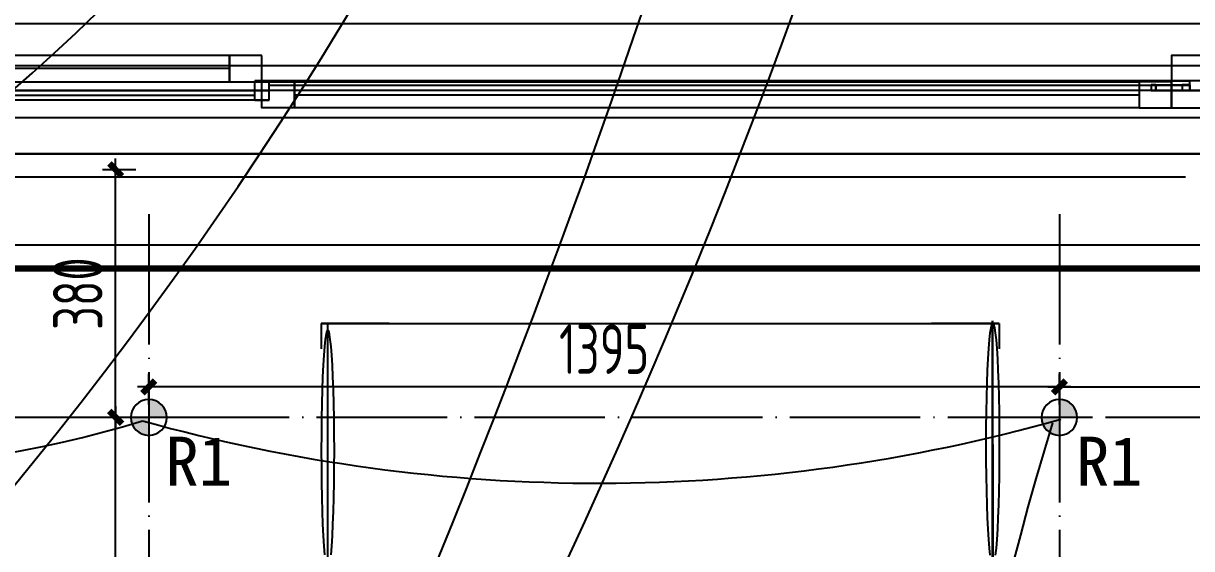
# Model space of a CAD drawing. Extents: x 11992 to 29481, y -6727 to 6811.
# Drawn here: x 20409 to 22201, y 3025 to 3831 of the extents above; entities that cross this region are included whole.
import ezdxf

# ---------------------------------------------------------------- set-up
doc = ezdxf.new("R2010")
doc.units = 0
doc.header["$MEASUREMENT"] = 0
doc.linetypes.add('DASHED', pattern=[19.05, 12.7, -6.35])
doc.linetypes.add('DOTE', pattern=[2.42, 2, -0.2, 0.02, -0.2])
doc.layers.get('0').update_dxf_attribs({"color": 8, "linetype": 'CONTINUOUS'})
doc.layers.get('Defpoints').update_dxf_attribs({"color": 8, "linetype": 'CONTINUOUS'})
for name, color, linetype in [('DOOR', 8, 'CONTINUOUS'), ('DQ-BEAM-DASH', 8, 'DASHED'), ('RC-FIN', 8, 'CONTINUOUS'), ('zoylight 2射灯', 1, 'CONTINUOUS'), ('zoylight 3编号', 7, 'CONTINUOUS'), ('zoylight 4标注', 9, 'CONTINUOUS'), ('zoylight 5回路', 4, 'CONTINUOUS')]:
    doc.layers.add(name, color=color, linetype=linetype)
doc.layers.add('zoylight 1灯带', color=1, linetype='CONTINUOUS', lineweight=30)
doc.styles.add('CCD-DIM', font='archs.shx', dxfattribs={"width": 0.8})
doc.styles.add('TFB MS 3mm at 1 to 25', font='arial.ttf', dxfattribs={"height": 75})
doc.styles.add('XZC', font='SIMPLEX.SHX', dxfattribs={"width": 0.7, "bigfont": 'hztxt.shx'})
doc.linetypes.add('LED_LINE', pattern='A,12.7,-5.08,["LED",XZC,S=2.54,R=0,X=-2.54,Y=-1.27],-6.35', length=24.13)
doc.dimstyles.new('zoylight_DIM_40', dxfattribs={"dimscale": 40, "dimtxt": 1.9, "dimasz": 0.4, "dimexe": 0.5, "dimexo": 0.5, "dimgap": 0.5, "dimtad": 1, "dimdec": 0, "dimrnd": 5, "dimzin": 12, "dimdsep": 46, "dimtxsty": 'CCD-DIM', "dimblk": 'CCD_Dimension_Tick', "dimcen": 0.125, "dimclrd": 44, "dimclre": 44, "dimclrt": 50, "dimadec": 0, "dimazin": 0, "dimtfac": 1, "dimtdec": 0, "dimtmove": 2, "dimatfit": 3, "dimldrblk": 'CCD_Leader_Dot', "dimfxl": 0, "dimtvp": 1, "dimtolj": 1, "dimtzin": 0, "dimarcsym": 0})

# ---------------------------------------------------------------- blocks, each defined once
blk = doc.blocks.new('MB-B')
at = {"layer": 'DQ-BEAM-DASH', "ltscale": 0.01}
for p, q in [((-11000, 8200), (-7000, 8200)), ((-11000, 8000), (-7000, 8000))]:
    blk.add_line(p, q, dxfattribs=at)
blk = doc.blocks.new('嵌入式射灯55')
at = {"layer": 'zoylight 2射灯'}
h = blk.add_hatch(color=256, dxfattribs=at)
h.dxf.hatch_style = 1
h.paths.add_polyline_path([(0, 0), (0, 27.5, 0.41421356), (-27.5, 0)])
h.paths.add_polyline_path([(0, -27.5, 0.41421356), (27.5, 0), (0, 0)])
for p, q in [((0, -48.125), (0, 48.125)), ((48.125, 0), (-48.125, 0))]:
    blk.add_line(p, q, dxfattribs=at)
blk.add_circle((0, 0), 27.5, dxfattribs=at)
blk = doc.blocks.new('CCD_Dimension_Tick')
at = {"color": 0, "linetype": 'ByBlock'}
for p, q in [((-1.09, 0), (0, 0)), ((0, 0), (1.09, 0))]:
    blk.add_line(p, q, dxfattribs=at)
at = {"color": 0, "linetype": 'Continuous', "const_width": 0.608}
blk.add_lwpolyline([(-0.61, -0.61), (0.61, 0.61)], dxfattribs=at)
blk = doc.blocks.new('*D25')
at = {"layer": 'Defpoints', "color": 0, "linetype": 'Continuous'}
for p in [(20550.1, 3226.4), (20601, 3226.4), (20601, 2026.4)]:
    blk.add_point(p, dxfattribs=at)
at = {"layer": 'zoylight 4标注', "color": 44, "linetype": 'Continuous', "lineweight": -2}
blk.add_line((20581, 3226.4), (20530.1, 3226.4), dxfattribs=at)
at = {"layer": 'zoylight 4标注', "color": 44, "lineweight": -2}
for p, q in [((20550.1, 2042.4), (20550.1, 3210.4)), ((20581, 2026.4), (20530.1, 2026.4))]:
    blk.add_line(p, q, dxfattribs=at)
at = {"layer": 'zoylight 4标注', "color": 44, "linetype": 'Continuous', "lineweight": -2, "xscale": 16, "yscale": 16, "zscale": 16}
for p, rotation in [((20550.1, 3226.4), 90), ((20550.1, 2026.4), 270)]:
    blk.add_blockref('CCD_Dimension_Tick', p, dxfattribs=dict(at, rotation=rotation))
at = {"layer": 'zoylight 4标注', "color": 50, "linetype": 'Continuous', "insert": (20492.1, 2626.4), "char_height": 76, "attachment_point": 5, "rotation": 90, "style": 'CCD-DIM'}
blk.add_mtext('\\A1;1200', dxfattribs=at)
blk = doc.blocks.new('CCD_Leader_Dot')
at = {"color": 0, "linetype": 'ByBlock'}
blk.add_line((-5, 0), (-10, 0), dxfattribs=at)
at = {"color": 0, "linetype": 'ByBlock', "const_width": 5}
blk.add_lwpolyline([(-2.5, 0, 1), (2.5, 0, 1)], format="xyb", close=True, dxfattribs=at)
blk = doc.blocks.new('*D26')
at = {"layer": 'Defpoints', "color": 0, "linetype": 'Continuous'}
for p in [(20550.1, 3606.1), (20601, 3606.1, -40.4), (20601, 3226.4, -40.4)]:
    blk.add_point(p, dxfattribs=at)
at = {"layer": 'zoylight 4标注', "color": 44, "linetype": 'Continuous', "lineweight": -2}
blk.add_line((20581, 3606.1), (20530.1, 3606.1), dxfattribs=at)
at = {"layer": 'zoylight 4标注', "color": 44, "lineweight": -2}
for p, q in [((20550.1, 3242.4), (20550.1, 3590.1)), ((20581, 3226.4), (20530.1, 3226.4))]:
    blk.add_line(p, q, dxfattribs=at)
at = {"layer": 'zoylight 4标注', "color": 44, "linetype": 'Continuous', "lineweight": -2, "xscale": 16, "yscale": 16, "zscale": 16}
for p, rotation in [((20550.1, 3606.1), 90), ((20550.1, 3226.4), 270)]:
    blk.add_blockref('CCD_Dimension_Tick', p, dxfattribs=dict(at, rotation=rotation))
at = {"layer": 'zoylight 4标注', "color": 50, "linetype": 'Continuous', "insert": (20492.1, 3416.2), "char_height": 76, "attachment_point": 5, "rotation": 90, "style": 'CCD-DIM'}
blk.add_mtext('\\A1;380', dxfattribs=at)
blk = doc.blocks.new('*D35')
at = {"layer": 'Defpoints', "color": 0, "linetype": 'Continuous'}
for p in [(20601, 3273.1), (20601, 3226.4, 2437.4), (21997.7, 3226.4, 2437.4)]:
    blk.add_point(p, dxfattribs=at)
at = {"layer": 'zoylight 4标注', "color": 44, "linetype": 'Continuous', "lineweight": -2}
blk.add_line((20601, 3246.4), (20601, 3293.1), dxfattribs=at)
at = {"layer": 'zoylight 4标注', "color": 44, "lineweight": -2}
for p, q in [((21997.7, 3246.4), (21997.7, 3293.1)), ((21981.7, 3273.1), (20617, 3273.1))]:
    blk.add_line(p, q, dxfattribs=at)
at = {"layer": 'zoylight 4标注', "color": 44, "linetype": 'Continuous', "lineweight": -2, "xscale": 16, "yscale": 16, "zscale": 16, "rotation": 180}
blk.add_blockref('CCD_Dimension_Tick', (20601, 3273.1), dxfattribs=at)
at = {"layer": 'zoylight 4标注', "color": 44, "linetype": 'Continuous', "lineweight": -2, "xscale": 16, "yscale": 16, "zscale": 16}
blk.add_blockref('CCD_Dimension_Tick', (21997.7, 3273.1), dxfattribs=at)
at = {"layer": 'zoylight 4标注', "color": 50, "linetype": 'Continuous', "insert": (21299.4, 3331.1), "char_height": 76, "attachment_point": 5, "style": 'CCD-DIM'}
blk.add_mtext('\\A1;1395', dxfattribs=at)
blk = doc.blocks.new('*D36')
at = {"layer": 'Defpoints', "color": 0, "linetype": 'Continuous'}
for p in [(23598.2, 3273.1), (21997.7, 3226.4, 2437.4), (23598.2, 3226.4, 2437.4)]:
    blk.add_point(p, dxfattribs=at)
at = {"layer": 'zoylight 4标注', "color": 44, "lineweight": -2}
for p, q in [((21997.7, 3246.4), (21997.7, 3293.1)), ((22013.7, 3273.1), (23582.2, 3273.1))]:
    blk.add_line(p, q, dxfattribs=at)
at = {"layer": 'zoylight 4标注', "color": 44, "linetype": 'Continuous', "lineweight": -2}
blk.add_line((23598.2, 3246.4), (23598.2, 3293.1), dxfattribs=at)
at = {"layer": 'zoylight 4标注', "color": 44, "linetype": 'Continuous', "lineweight": -2, "xscale": 16, "yscale": 16, "zscale": 16, "rotation": 180}
blk.add_blockref('CCD_Dimension_Tick', (21997.7, 3273.1), dxfattribs=at)
at = {"layer": 'zoylight 4标注', "color": 44, "linetype": 'Continuous', "lineweight": -2, "xscale": 16, "yscale": 16, "zscale": 16}
blk.add_blockref('CCD_Dimension_Tick', (23598.2, 3273.1), dxfattribs=at)
at = {"layer": 'zoylight 4标注', "color": 50, "linetype": 'Continuous', "insert": (22798, 3331.1), "char_height": 76, "attachment_point": 5, "style": 'CCD-DIM'}
blk.add_mtext('\\A1;1600', dxfattribs=at)

msp = doc.modelspace()

# ---------------------------------------------------------------- linework, layer by layer
for p, q in [((19099.6, 3830.6, 559.6), (22899.6, 3830.6, 559.6)), ((19099.6, 3830.6, 379.6), (22899.6, 3830.6, 379.6)), ((19099.6, 3830.6, 559.6), (22899.6, 3830.6, 559.6)), ((19099.6, 3830.6, -2440.4), (22899.6, 3830.6, -2440.4)), ((19099.6, 3830.6, -2440.4), (22250, 3830.6, -2440.4)), ((19099.6, 3830.6, -2440.4), (22899.6, 3830.6, -2440.4)), ((19099.6, 3830.6, -2640.4), (22899.6, 3830.6, -2640.4)), ((19299.3, 3830.6, -2440.4), (22250, 3830.6, -2440.4)), ((19299.3, 3830.6, -140.4), (22250, 3830.6, -140.4)), ((22250, 3765.6, -140.4), (19299.3, 3765.6, -140.4)), ((22220.2, 3765.6, -160.1), (19329, 3765.6, -160.1)), ((20785.8, 3727.6, -2440.4), (19329, 3727.6, -2440.4)), ((20785.8, 3727.6, -160.1), (19329, 3727.6, -160.1)), ((19329, 3727.6, -160.1), (20763.5, 3727.6, -174.9)), ((20785.8, 3727.6, -2440.4), (19351.3, 3727.6, -2425.6)), ((20763.5, 3727.6, -174.9), (19351.3, 3727.6, -174.9)), ((20763.5, 3727.6, -2425.6), (19351.3, 3727.6, -2425.6)), ((20763.5, 3742.6, -160.1), (20785.8, 3742.6, -2425.6)), ((20763.5, 3742.6, -160.1), (20785.8, 3742.6, -174.9)), ((20763.5, 3742.6, -160.1), (22197.9, 3742.6, -174.9)), ((20763.5, 3727.6, -2440.4), (20763.5, 3742.6, -2440.4)), ((22220.2, 3742.6, -2440.4), (20763.5, 3742.6, -2440.4)), ((22220.2, 3742.6, -160.1), (20763.5, 3742.6, -160.1)), ((20763.5, 3742.6, -2440.4), (20763.5, 3742.6, -160.1)), ((20763.5, 3742.6, -2440.4), (20785.8, 3742.6, -2425.6)), ((20763.5, 3727.6, -160.1), (20763.5, 3742.6, -160.1)), ((22220.2, 3727.6, -2440.4), (20763.5, 3727.6, -2440.4)), ((20763.5, 3712.6, -174.9), (20763.5, 3727.6, -174.9)), ((20785.8, 3727.6, -2440.4), (20763.5, 3727.6, -2425.6)), ((22197.9, 3727.6, -2425.6), (20763.5, 3727.6, -2440.4)), ((20785.8, 3727.6, -160.1), (20763.5, 3727.6, -2425.6)), ((20785.8, 3727.6, -160.1), (20763.5, 3727.6, -174.9)), ((20763.5, 3727.6, -2440.4), (20763.5, 3727.6, -160.1)), ((20763.5, 3727.6, -2440.4), (20785.8, 3727.6, -2425.6)), ((22220.2, 3727.6, -160.1), (20763.5, 3727.6, -160.1)), ((20763.5, 3712.6, -2425.6), (20763.5, 3727.6, -2425.6)), ((20763.5, 3727.6, -2425.6), (20763.5, 3727.6, -174.9)), ((20763.5, 3727.6, -160.1), (20785.8, 3727.6, -2425.6)), ((20763.5, 3727.6, -160.1), (20785.8, 3727.6, -174.9)), ((20785.8, 3727.6, -2425.6), (20785.8, 3742.6, -2425.6)), ((22197.9, 3742.6, -2425.6), (20785.8, 3742.6, -2425.6)), ((20785.8, 3742.6, -2425.6), (20785.8, 3742.6, -174.9)), ((22220.2, 3742.6, -2440.4), (20785.8, 3742.6, -2425.6)), ((22197.9, 3742.6, -174.9), (20785.8, 3742.6, -174.9)), ((20785.8, 3727.6, -174.9), (20785.8, 3742.6, -174.9)), ((22197.9, 3735.1, -2425.6), (20785.8, 3735.1, -2425.6)), ((22197.9, 3735.1, -174.9), (20785.8, 3735.1, -174.9)), ((20785.8, 3735.1, -174.9), (20785.8, 3735.1, -2425.6)), ((20785.8, 3727.6, -2440.4), (20785.8, 3727.6, -160.1)), ((22197.9, 3727.6, -2425.6), (20785.8, 3727.6, -2425.6)), ((20785.8, 3727.6, -2425.6), (20785.8, 3727.6, -174.9)), ((22220.2, 3727.6, -160.1), (20785.8, 3727.6, -174.9)), ((22197.9, 3727.6, -174.9), (20785.8, 3727.6, -174.9)), ((20785.8, 3712.6, -2440.4), (20785.8, 3727.6, -2440.4)), ((20785.8, 3712.6, -160.1), (20785.8, 3727.6, -160.1)), ((22138.5, 3736.3, -1578.1), (22197.9, 3736.3, -1578.1)), ((22138.5, 3736.3, -1578.1), (22145.9, 3736.3, -1570.2)), ((22138.5, 3736.3, -1578.1), (22138.5, 3736.3, -1381)), ((22138.5, 3736.3, -1578.1), (22138.5, 3727.6, -1578.1)), ((22145.9, 3736.3, -1570.2), (22138.5, 3736.3, -1381)), ((22138.5, 3736.3, -1381), (22138.5, 3727.6, -1381)), ((22138.5, 3736.3, -1381), (22145.9, 3736.3, -1388.9)), ((22138.5, 3736.3, -1381), (22186, 3736.3, -1388.9)), ((22138.5, 3736.3, -1381), (22197.9, 3736.3, -1381)), ((22138.5, 3727.6, -1578.1), (22138.5, 3727.6, -1381)), ((22138.5, 3727.6, -1578.1), (22197.9, 3727.6, -1578.1)), ((22138.5, 3727.6, -1578.1), (22145.9, 3727.6, -1570.2)), ((22138.5, 3727.6, -1578.1), (22186, 3727.6, -1570.2)), ((22138.5, 3727.6, -1381), (22145.9, 3727.6, -1570.2)), ((22138.5, 3727.6, -1381), (22145.9, 3727.6, -1388.9)), ((22138.5, 3727.6, -1381), (22197.9, 3727.6, -1381)), ((22145.9, 3727.6, -1388.9), (22145.9, 3736.3, -1388.9)), ((22145.9, 3736.3, -1388.9), (22186, 3736.3, -1388.9)), ((22145.9, 3736.3, -1570.2), (22197.9, 3736.3, -1578.1)), ((22145.9, 3736.3, -1570.2), (22186, 3736.3, -1570.2)), ((22145.9, 3736.3, -1570.2), (22145.9, 3727.6, -1570.2)), ((22145.9, 3736.3, -1570.2), (22145.9, 3736.3, -1388.9)), ((22145.9, 3727.6, -1388.9), (22186, 3727.6, -1388.9)), ((22197.9, 3727.6, -1381), (22145.9, 3727.6, -1388.9)), ((22145.9, 3727.6, -1570.2), (22186, 3727.6, -1570.2)), ((22145.9, 3727.6, -1570.2), (22145.9, 3727.6, -1388.9)), ((22186, 3736.3, -1388.9), (22186, 3727.6, -1388.9)), ((22197.9, 3736.3, -1381), (22186, 3736.3, -1570.2)), ((22197.9, 3736.3, -1381), (22186, 3736.3, -1388.9)), ((22186, 3736.3, -1570.2), (22186, 3727.6, -1570.2)), ((22186, 3736.3, -1570.2), (22186, 3736.3, -1388.9)), ((22197.9, 3736.3, -1578.1), (22186, 3736.3, -1570.2)), ((22197.9, 3727.6, -1578.1), (22186, 3727.6, -1570.2)), ((22197.9, 3727.6, -1381), (22186, 3727.6, -1570.2)), ((22197.9, 3727.6, -1381), (22186, 3727.6, -1388.9)), ((22186, 3727.6, -1570.2), (22186, 3727.6, -1388.9)), ((22197.9, 3727.6, -2425.6), (22197.9, 3742.6, -2425.6)), ((22197.9, 3742.6, -2425.6), (22197.9, 3742.6, -174.9)), ((22197.9, 3727.6, -174.9), (22197.9, 3742.6, -174.9)), ((22220.2, 3742.6, -2440.4), (22197.9, 3742.6, -2425.6)), ((22220.2, 3742.6, -160.1), (22197.9, 3742.6, -2425.6)), ((22220.2, 3742.6, -160.1), (22197.9, 3742.6, -174.9)), ((22197.9, 3736.3, -1381), (22197.9, 3727.6, -1381)), ((22197.9, 3736.3, -1578.1), (22197.9, 3727.6, -1578.1)), ((22197.9, 3736.3, -1578.1), (22197.9, 3736.3, -1381)), ((22197.9, 3735.1, -2425.6), (22197.9, 3735.1, -174.9)), ((22220.2, 3727.6, -2440.4), (22197.9, 3727.6, -2425.6)), ((22197.9, 3727.6, -2425.6), (22220.2, 3727.6, -160.1)), ((22197.9, 3727.6, -2425.6), (22197.9, 3727.6, -174.9)), ((22197.9, 3727.6, -1578.1), (22197.9, 3727.6, -1381)), ((22220.2, 3727.6, -160.1), (22197.9, 3727.6, -174.9)), ((20785.8, 3712.6, -2440.4), (19329, 3712.6, -2440.4)), ((20763.5, 3712.6, -2425.6), (19329, 3712.6, -2440.4)), ((20785.8, 3712.6, -160.1), (19329, 3712.6, -160.1)), ((20763.5, 3720.1, -2425.6), (19351.3, 3720.1, -2425.6)), ((20763.5, 3720.1, -174.9), (19351.3, 3720.1, -174.9)), ((20763.5, 3712.6, -174.9), (19351.3, 3712.6, -174.9)), ((20763.5, 3712.6, -2425.6), (19351.3, 3712.6, -2425.6)), ((20785.8, 3712.6, -160.1), (19351.3, 3712.6, -174.9)), ((20763.5, 3720.1, -2425.6), (20763.5, 3720.1, -174.9)), ((20785.8, 3712.6, -2440.4), (20763.5, 3712.6, -2425.6)), ((20763.5, 3712.6, -2425.6), (20785.8, 3712.6, -160.1)), ((20763.5, 3712.6, -2425.6), (20763.5, 3712.6, -174.9)), ((20785.8, 3712.6, -160.1), (20763.5, 3712.6, -174.9)), ((20785.8, 3712.6, -2440.4), (20785.8, 3712.6, -160.1)), ((22250, 3685.6, -140.4), (19299.3, 3685.6, -140.4)), ((22220.2, 3685.6, -160.1), (19329, 3685.6, -160.1)), ((19099.6, 3630.6, -2440.4), (25599.6, 3630.6, -2440.4)), ((23299.6, 3630.6, 559.6), (19099.6, 3630.6, 559.6)), ((23299.6, 3630.6, -2440.4), (19099.6, 3630.6, -2440.4)), ((23299.6, 3630.6, -2440.4), (19099.6, 3630.6, -2440.4)), ((23299.6, 3630.6, -2640.4), (19099.6, 3630.6, -2640.4)), ((22250, 3630.6, 559.6), (19299.3, 3630.6, 559.6)), ((22250, 3630.6, 329.6), (19299.3, 3630.6, 329.6)), ((19299.3, 3630.6, -2440.4), (22250, 3630.6, -2440.4)), ((19299.3, 3630.6, -140.4), (22250, 3630.6, -140.4)), ((25579.6, 3490.5), (19119.6, 3490.5)), ((20969.6, 3370.6, -2076.2), (20865.6, 3370.6, -2076.2)), ((20865.6, 3370.6, -2076.2), (20865.6, 3331.6, -2076.2)), ((20865.6, 3370.6, -2076.2), (20865.6, 3331.6, -2076.2)), ((20865.6, 3370.6, -2076.2), (20969.6, 3370.6, -2076.2)), ((20969.6, 3370.6, -2368.6), (20865.6, 3370.6, -2368.6)), ((20865.6, 3370.6, -2368.6), (20865.6, 3331.6, -2368.6)), ((20865.6, 3370.6, -2368.6), (20865.6, 3331.6, -2368.6)), ((20865.6, 3370.6, -2368.6), (20969.6, 3370.6, -2368.6)), ((20875.6, 3000.6, -2076.2), (20875.6, 3370.6, -2076.2)), ((20875.6, 3370.6, -2076.2), (21895.5, 3370.6, -2076.2)), ((20875.6, 3000.6, -2368.6), (20875.6, 3370.6, -2368.6)), ((20875.6, 3370.6, -2368.6), (21895.5, 3370.6, -2368.6)), ((21801.5, 3370.6, -2076.2), (21905.5, 3370.6, -2076.2)), ((21905.5, 3370.6, -2076.2), (21801.5, 3370.6, -2076.2)), ((21801.5, 3370.6, -2368.6), (21905.5, 3370.6, -2368.6)), ((21905.5, 3370.6, -2368.6), (21801.5, 3370.6, -2368.6)), ((21894.2, 3368.9, -2076.2), (21895.5, 3370.6, -2076.2)), ((21894.2, 3368.9, -2368.6), (21895.5, 3370.6, -2368.6)), ((21895.2, 3374.5, -2204.4), (21895.2, 3374.6, -2178.7)), ((21895.2, 3374.6, -2178.7), (21895.2, 3374.5, -2152.9)), ((21895.2, 3374.2, -2229.2), (21895.2, 3374.5, -2204.4)), ((21895.2, 3374.5, -2152.9), (21895.2, 3374.2, -2128.2)), ((21895.2, 3373.8, -2252.6), (21895.2, 3374.2, -2229.2)), ((21895.2, 3374.2, -2128.2), (21895.2, 3373.8, -2104.8)), ((21895.2, 3373.2, -2274.5), (21895.2, 3373.8, -2252.6)), ((21895.2, 3373.8, -2104.8), (21895.2, 3373.2, -2082.8)), ((21895.2, 3372.5, -2294.7), (21895.2, 3373.2, -2274.5)), ((21895.2, 3373.2, -2082.8), (21895.2, 3372.5, -2062.6)), ((21895.2, 3371.7, -2313), (21895.2, 3372.5, -2294.7)), ((21895.2, 3372.5, -2062.6), (21895.2, 3371.7, -2044.4)), ((21895.2, 3370.7, -2329), (21895.2, 3371.7, -2313)), ((21895.2, 3371.7, -2044.4), (21895.2, 3370.7, -2028.3)), ((21895.2, 3369.6, -2342.7), (21895.2, 3370.7, -2329)), ((21895.2, 3370.7, -2028.3), (21895.2, 3369.6, -2014.7)), ((21895.2, 3368.5, -2353.7), (21895.2, 3369.6, -2342.7)), ((21895.2, 3369.6, -2014.7), (21895.2, 3368.5, -2003.7)), ((21895.3, 3370.6, -2076.2), (21895.5, 3000.6, -2076.2)), ((21895.3, 3370.6, -2368.6), (21895.5, 3000.6, -2368.6)), ((21895.5, 3370.6, -2076.2), (21896.9, 3368.9, -2076.2)), ((21895.5, 3370.6, -2368.6), (21896.9, 3368.9, -2368.6)), ((21905.5, 3370.6, -2076.2), (21905.5, 3331.6, -2076.2)), ((21905.5, 3370.6, -2076.2), (21905.5, 3331.6, -2076.2)), ((21905.5, 3370.6, -2368.6), (21905.5, 3331.6, -2368.6)), ((21905.5, 3370.6, -2368.6), (21905.5, 3331.6, -2368.6)), ((20872.9, 3354, -2076.2), (20871.7, 3346, -2076.2)), ((20872.9, 3354, -2368.6), (20871.7, 3346, -2368.6)), ((20874.2, 3358.9, -2076.2), (20872.9, 3354, -2076.2)), ((20874.2, 3358.9, -2368.6), (20872.9, 3354, -2368.6)), ((20875.6, 3360.6, -2076.2), (20874.2, 3358.9, -2076.2)), ((20875.6, 3360.6, -2368.6), (20874.2, 3358.9, -2368.6)), ((20876.9, 3358.9, -2076.2), (20875.6, 3360.6, -2076.2)), ((20876.9, 3358.9, -2368.6), (20875.6, 3360.6, -2368.6)), ((20878.2, 3354, -2076.2), (20876.9, 3358.9, -2076.2)), ((20878.2, 3354, -2368.6), (20876.9, 3358.9, -2368.6)), ((20879.4, 3346, -2076.2), (20878.2, 3354, -2076.2)), ((20879.4, 3346, -2368.6), (20878.2, 3354, -2368.6)), ((21890.5, 3345.3, -2076.2), (21891.7, 3356.1, -2076.2)), ((21890.5, 3345.3, -2368.6), (21891.7, 3356.1, -2368.6)), ((21891.7, 3356.1, -2076.2), (21892.9, 3364, -2076.2)), ((21891.7, 3356.1, -2368.6), (21892.9, 3364, -2368.6)), ((21892.9, 3364, -2076.2), (21894.2, 3368.9, -2076.2)), ((21892.9, 3364, -2368.6), (21894.2, 3368.9, -2368.6)), ((21895.2, 3367.3, -2361.8), (21895.2, 3368.5, -2353.7)), ((21895.2, 3368.5, -2003.7), (21895.2, 3367.3, -1995.5)), ((21895.2, 3366, -2366.9), (21895.2, 3367.3, -2361.8)), ((21895.2, 3367.3, -1995.5), (21895.2, 3366, -1990.5)), ((21895.2, 3364.6, -2368.6), (21895.2, 3366, -2366.9)), ((21895.2, 3364.6, -1988.8), (21895.2, 3366, -1990.5)), ((21895.2, 3363, -1990.1), (21895.2, 3364.6, -1988.8)), ((21895.2, 3364.6, -1988.8), (21895.2, 3363, -1987.4)), ((21895.2, 3364.6, -1988.8), (21895.2, 3363.2, -1990.5)), ((21895.2, 3363.2, -2366.9), (21895.2, 3364.6, -2368.6)), ((21895.2, 3363.2, -1990.5), (21895.2, 3361.9, -1995.5)), ((21895.2, 3361.9, -2361.8), (21895.2, 3363.2, -2366.9)), ((21895.2, 3358.2, -1991.4), (21895.2, 3363, -1990.1)), ((21895.2, 3363, -1987.4), (21895.2, 3358.2, -1986.1)), ((21895.2, 3361.9, -1995.5), (21895.2, 3360.7, -2003.7)), ((21895.2, 3360.7, -2353.7), (21895.2, 3361.9, -2361.8)), ((21895.2, 3360.7, -2003.7), (21895.2, 3359.6, -2014.7)), ((21895.2, 3359.6, -2342.7), (21895.2, 3360.7, -2353.7)), ((21895.2, 3359.6, -2014.7), (21895.2, 3358.5, -2028.3)), ((21895.2, 3358.5, -2329), (21895.2, 3359.6, -2342.7)), ((21895.2, 3358.5, -2028.3), (21895.2, 3357.5, -2044.4)), ((21895.2, 3357.5, -2313), (21895.2, 3358.5, -2329)), ((21895.2, 3350.4, -1992.6), (21895.2, 3358.2, -1991.4)), ((21895.2, 3358.2, -1986.1), (21895.2, 3350.4, -1984.9)), ((21895.2, 3357.5, -2044.4), (21895.2, 3356.7, -2062.6)), ((21895.2, 3356.7, -2294.7), (21895.2, 3357.5, -2313)), ((21895.2, 3356.7, -2062.6), (21895.2, 3356, -2082.8)), ((21895.2, 3356, -2274.5), (21895.2, 3356.7, -2294.7)), ((21895.2, 3356, -2082.8), (21895.2, 3355.4, -2104.8)), ((21895.2, 3355.4, -2252.6), (21895.2, 3356, -2274.5)), ((21895.2, 3355.4, -2104.8), (21895.2, 3355, -2128.2)), ((21895.2, 3355, -2229.2), (21895.2, 3355.4, -2252.6)), ((21895.2, 3355, -2128.2), (21895.2, 3354.7, -2152.9)), ((21895.2, 3354.7, -2204.4), (21895.2, 3355, -2229.2)), ((21895.2, 3354.7, -2152.9), (21895.2, 3354.6, -2178.7)), ((21895.2, 3354.6, -2178.7), (21895.2, 3354.7, -2204.4)), ((21895.3, 3004.6, -2368.6), (21895.3, 3364.6, -2368.6)), ((21895.3, 3364.6, -2368.6), (21895.3, 3364.6, -1988.8)), ((21895.3, 3364.6, -1988.8), (21895.3, 3004.6, -1988.8)), ((21896.9, 3368.9, -2076.2), (21898.2, 3364, -2076.2)), ((21896.9, 3368.9, -2368.6), (21898.2, 3364, -2368.6)), ((21898.2, 3364, -2076.2), (21899.4, 3356.1, -2076.2)), ((21898.2, 3364, -2368.6), (21899.4, 3356.1, -2368.6)), ((21899.4, 3356.1, -2076.2), (21900.6, 3345.3, -2076.2)), ((21899.4, 3356.1, -2368.6), (21900.6, 3345.3, -2368.6)), ((20870.5, 3335.3, -2076.2), (20869.4, 3322, -2076.2)), ((20870.5, 3335.3, -2368.6), (20869.4, 3322, -2368.6)), ((20871.7, 3346, -2076.2), (20870.5, 3335.3, -2076.2)), ((20871.7, 3346, -2368.6), (20870.5, 3335.3, -2368.6)), ((20880.6, 3335.3, -2076.2), (20879.4, 3346, -2076.2)), ((20880.6, 3335.3, -2368.6), (20879.4, 3346, -2368.6)), ((20881.7, 3322, -2076.2), (20880.6, 3335.3, -2076.2)), ((20881.7, 3322, -2368.6), (20880.6, 3335.3, -2368.6)), ((21889.4, 3332.1, -2076.2), (21890.5, 3345.3, -2076.2)), ((21889.4, 3332.1, -2368.6), (21890.5, 3345.3, -2368.6)), ((21895.2, 3340, -1993.8), (21895.2, 3350.4, -1992.6)), ((21895.2, 3350.4, -1984.9), (21895.2, 3340, -1983.7)), ((21895.2, 3327.1, -1994.9), (21895.2, 3340, -1993.8)), ((21895.2, 3340, -1983.7), (21895.2, 3327.1, -1982.6)), ((21900.6, 3345.3, -2076.2), (21901.7, 3332.1, -2076.2)), ((21900.6, 3345.3, -2368.6), (21901.7, 3332.1, -2368.6)), ((20869.4, 3322, -2076.2), (20868.5, 3306.4, -2076.2)), ((20869.4, 3322, -2368.6), (20868.5, 3306.4, -2368.6)), ((20882.6, 3306.4, -2076.2), (20881.7, 3322, -2076.2)), ((20882.6, 3306.4, -2368.6), (20881.7, 3322, -2368.6)), ((21887.6, 3298.6, -2076.2), (21888.5, 3316.4, -2076.2)), ((21887.6, 3298.6, -2368.6), (21888.5, 3316.4, -2368.6)), ((21888.5, 3316.4, -2076.2), (21889.4, 3332.1, -2076.2)), ((21888.5, 3316.4, -2368.6), (21889.4, 3332.1, -2368.6)), ((21895.2, 3311.9, -1995.8), (21895.2, 3327.1, -1994.9)), ((21895.2, 3327.1, -1982.6), (21895.2, 3311.9, -1981.7)), ((21901.7, 3332.1, -2076.2), (21902.6, 3316.4, -2076.2)), ((21901.7, 3332.1, -2368.6), (21902.6, 3316.4, -2368.6)), ((21902.6, 3316.4, -2076.2), (21903.5, 3298.6, -2076.2)), ((21902.6, 3316.4, -2368.6), (21903.5, 3298.6, -2368.6)), ((20868.5, 3306.4, -2076.2), (20867.6, 3288.6, -2076.2)), ((20868.5, 3306.4, -2368.6), (20867.6, 3288.6, -2368.6)), ((20883.5, 3288.6, -2076.2), (20882.6, 3306.4, -2076.2)), ((20883.5, 3288.6, -2368.6), (20882.6, 3306.4, -2368.6)), ((21886.9, 3279, -2076.2), (21887.6, 3298.6, -2076.2)), ((21886.9, 3279, -2368.6), (21887.6, 3298.6, -2368.6)), ((21895.2, 3294.6, -1996.7), (21895.2, 3311.9, -1995.8)), ((21895.2, 3311.9, -1981.7), (21895.2, 3294.6, -1980.8)), ((21903.5, 3298.6, -2076.2), (21904.2, 3279, -2076.2)), ((21903.5, 3298.6, -2368.6), (21904.2, 3279, -2368.6)), ((20867.6, 3288.6, -2076.2), (20866.9, 3268.9, -2076.2)), ((20867.6, 3288.6, -2368.6), (20866.9, 3268.9, -2368.6)), ((20884.2, 3268.9, -2076.2), (20883.5, 3288.6, -2076.2)), ((20884.2, 3268.9, -2368.6), (20883.5, 3288.6, -2368.6)), ((21895.2, 3275.4, -1997.4), (21895.2, 3294.6, -1996.7)), ((21895.2, 3294.6, -1980.8), (21895.2, 3275.4, -1980.1)), ((20866.9, 3268.9, -2076.2), (20866.3, 3247.6, -2076.2)), ((20866.9, 3268.9, -2368.6), (20866.3, 3247.6, -2368.6)), ((20884.8, 3247.6, -2076.2), (20884.2, 3268.9, -2076.2)), ((20884.8, 3247.6, -2368.6), (20884.2, 3268.9, -2368.6)), ((21886.3, 3257.6, -2076.2), (21886.9, 3279, -2076.2)), ((21886.3, 3257.6, -2368.6), (21886.9, 3279, -2368.6)), ((21895.2, 3254.6, -1998), (21895.2, 3275.4, -1997.4)), ((21895.2, 3275.4, -1980.1), (21895.2, 3254.6, -1979.5)), ((21904.2, 3279, -2076.2), (21904.8, 3257.6, -2076.2)), ((21904.2, 3279, -2368.6), (21904.8, 3257.6, -2368.6)), ((20866.3, 3247.6, -2076.2), (20865.9, 3224.7, -2076.2)), ((20866.3, 3247.6, -2368.6), (20865.9, 3224.7, -2368.6)), ((20885.2, 3224.7, -2076.2), (20884.8, 3247.6, -2076.2)), ((20885.2, 3224.7, -2368.6), (20884.8, 3247.6, -2368.6)), ((21885.9, 3234.8, -2076.2), (21886.3, 3257.6, -2076.2)), ((21885.9, 3234.8, -2368.6), (21886.3, 3257.6, -2368.6)), ((21895.2, 3232.4, -1998.4), (21895.2, 3254.6, -1998)), ((21895.2, 3254.6, -1979.5), (21895.2, 3232.4, -1979.1)), ((21904.8, 3257.6, -2076.2), (21905.2, 3234.8, -2076.2)), ((21904.8, 3257.6, -2368.6), (21905.2, 3234.8, -2368.6)), ((21885.6, 3210.7, -2076.2), (21885.9, 3234.8, -2076.2)), ((21885.6, 3210.7, -2368.6), (21885.9, 3234.8, -2368.6)), ((21895.2, 3209, -1998.7), (21895.2, 3232.4, -1998.4)), ((21895.2, 3232.4, -1979.1), (21895.2, 3209, -1978.8)), ((21895.3, 3139.3, -2368.7), (21895.3, 3229.3, -2368.7)), ((21895.3, 3229.3, -2368.7), (21895.3, 3229.3, -2419.1)), ((21895.3, 3229.3, -2419.1), (21895.3, 3229.3, -2420)), ((21895.3, 3229.3, -2420), (21895.3, 3229.2, -2420.8)), ((21895.3, 3229.2, -2420.8), (21895.3, 3229.1, -2421.6)), ((21895.3, 3229.1, -2421.6), (21895.3, 3229, -2422.4)), ((21895.3, 3229, -2422.4), (21895.3, 3228.9, -2423.3)), ((21895.3, 3228.9, -2423.3), (21895.3, 3228.7, -2424.1)), ((21895.3, 3228.7, -2424.1), (21895.3, 3228.5, -2424.9)), ((21895.3, 3228.5, -2424.9), (21895.3, 3228.2, -2425.7)), ((21895.3, 3228.2, -2425.7), (21895.3, 3228, -2426.5)), ((21895.3, 3228, -2426.5), (21895.3, 3227.7, -2427.3)), ((21895.3, 3227.7, -2427.3), (21895.3, 3227.4, -2428)), ((21895.3, 3227.4, -2428), (21895.3, 3227, -2428.8)), ((21895.3, 3227, -2428.8), (21895.3, 3226.7, -2429.5)), ((21895.3, 3226.7, -2429.5), (21895.3, 3226.3, -2430.3)), ((21895.3, 3226.3, -2430.3), (21895.3, 3225.9, -2431)), ((21895.3, 3225.9, -2431), (21895.3, 3225.4, -2431.7)), ((21905.2, 3234.8, -2076.2), (21905.5, 3210.7, -2076.2)), ((21905.2, 3234.8, -2368.6), (21905.5, 3210.7, -2368.6)), ((20865.9, 3224.7, -2076.2), (20865.7, 3200.6, -2076.2)), ((20865.9, 3224.7, -2368.6), (20865.7, 3200.6, -2368.6)), ((20885.5, 3200.6, -2076.2), (20885.2, 3224.7, -2076.2)), ((20885.5, 3200.6, -2368.6), (20885.2, 3224.7, -2368.6)), ((21885.5, 3185.6, -2076.2), (21885.6, 3210.7, -2076.2)), ((21885.5, 3185.6, -2368.6), (21885.6, 3210.7, -2368.6)), ((21895.2, 3184.6, -1998.8), (21895.2, 3209, -1998.7)), ((21895.2, 3209, -1978.8), (21895.2, 3184.6, -1978.8)), ((21895.3, 3225.4, -2431.7), (21895.3, 3225, -2432.4)), ((21895.3, 3225, -2432.4), (21895.3, 3224.5, -2433.1)), ((21895.3, 3224.5, -2433.1), (21895.3, 3224, -2433.7)), ((21895.3, 3224, -2433.7), (21895.3, 3223.4, -2434.4)), ((21895.3, 3223.4, -2434.4), (21895.3, 3222.9, -2435)), ((21895.3, 3222.9, -2435), (21895.3, 3222.3, -2435.6)), ((21895.3, 3222.3, -2435.6), (21895.3, 3221.7, -2436.2)), ((21895.3, 3221.7, -2436.2), (21895.3, 3221.1, -2436.7)), ((21895.3, 3221.1, -2436.7), (21895.3, 3220.4, -2437.3)), ((21895.3, 3220.4, -2437.3), (21895.3, 3219.8, -2437.8)), ((21895.3, 3219.8, -2437.8), (21895.3, 3219.1, -2438.3)), ((21895.3, 3219.1, -2438.3), (21895.3, 3218.4, -2438.7)), ((21895.3, 3218.4, -2438.7), (21895.3, 3150.2, -2438.7)), ((21905.5, 3210.7, -2076.2), (21905.5, 3185.6, -2076.2)), ((21905.5, 3210.7, -2368.6), (21905.5, 3185.6, -2368.6)), ((20865.7, 3200.6, -2076.2), (20865.6, 3175.5, -2076.2)), ((20865.7, 3200.6, -2368.6), (20865.6, 3175.5, -2368.6)), ((20885.6, 3175.5, -2076.2), (20885.5, 3200.6, -2076.2)), ((20885.6, 3175.5, -2368.6), (20885.5, 3200.6, -2368.6)), ((20865.6, 3175.5, -2076.2), (20865.7, 3150.4, -2076.2)), ((20865.6, 3175.5, -2368.6), (20865.7, 3150.4, -2368.6)), ((20885.5, 3150.4, -2076.2), (20885.6, 3175.5, -2076.2)), ((20885.5, 3150.4, -2368.6), (20885.6, 3175.5, -2368.6)), ((21885.6, 3160.5, -2076.2), (21885.5, 3185.6, -2076.2)), ((21885.6, 3160.5, -2368.6), (21885.5, 3185.6, -2368.6)), ((21895.2, 3160.2, -1998.7), (21895.2, 3184.6, -1998.8)), ((21895.2, 3184.6, -1978.8), (21895.2, 3160.2, -1978.8)), ((21905.5, 3185.6, -2076.2), (21905.5, 3160.5, -2076.2)), ((21905.5, 3185.6, -2368.6), (21905.5, 3160.5, -2368.6)), ((21885.9, 3136.4, -2076.2), (21885.6, 3160.5, -2076.2)), ((21885.9, 3136.4, -2368.6), (21885.6, 3160.5, -2368.6)), ((21895.2, 3136.8, -1998.4), (21895.2, 3160.2, -1998.7)), ((21895.2, 3160.2, -1978.8), (21895.2, 3136.8, -1979.1)), ((21905.5, 3160.5, -2076.2), (21905.2, 3136.4, -2076.2)), ((21905.5, 3160.5, -2368.6), (21905.2, 3136.4, -2368.6)), ((20865.7, 3150.4, -2076.2), (20865.9, 3126.4, -2076.2)), ((20865.7, 3150.4, -2368.6), (20865.9, 3126.4, -2368.6)), ((20885.2, 3126.4, -2076.2), (20885.5, 3150.4, -2076.2)), ((20885.2, 3126.4, -2368.6), (20885.5, 3150.4, -2368.6)), ((21886.3, 3113.6, -2076.2), (21885.9, 3136.4, -2076.2)), ((21886.3, 3113.6, -2368.6), (21885.9, 3136.4, -2368.6)), ((21895.2, 3114.5, -1998), (21895.2, 3136.8, -1998.4)), ((21895.2, 3136.8, -1979.1), (21895.2, 3114.5, -1979.5)), ((21895.3, 3150.2, -2438.7), (21895.3, 3149.5, -2438.3)), ((21895.3, 3149.5, -2438.3), (21895.3, 3148.8, -2437.8)), ((21895.3, 3148.8, -2437.8), (21895.3, 3148.2, -2437.3)), ((21895.3, 3148.2, -2437.3), (21895.3, 3147.5, -2436.7)), ((21895.3, 3147.5, -2436.7), (21895.3, 3146.9, -2436.2)), ((21895.3, 3146.9, -2436.2), (21895.3, 3146.3, -2435.6)), ((21895.3, 3146.3, -2435.6), (21895.3, 3145.7, -2435)), ((21895.3, 3145.7, -2435), (21895.3, 3145.2, -2434.4)), ((21895.3, 3145.2, -2434.4), (21895.3, 3144.7, -2433.7)), ((21895.3, 3144.7, -2433.7), (21895.3, 3144.1, -2433.1)), ((21895.3, 3144.1, -2433.1), (21895.3, 3143.7, -2432.4)), ((21895.3, 3143.7, -2432.4), (21895.3, 3143.2, -2431.7)), ((21895.3, 3143.2, -2431.7), (21895.3, 3142.8, -2431)), ((21895.3, 3142.8, -2431), (21895.3, 3142.3, -2430.3)), ((21895.3, 3142.3, -2430.3), (21895.3, 3141.9, -2429.5)), ((21895.3, 3141.9, -2429.5), (21895.3, 3141.6, -2428.8)), ((21895.3, 3141.6, -2428.8), (21895.3, 3141.2, -2428)), ((21895.3, 3141.2, -2428), (21895.3, 3140.9, -2427.3)), ((21895.3, 3140.9, -2427.3), (21895.3, 3140.6, -2426.5)), ((21895.3, 3140.6, -2426.5), (21895.3, 3140.4, -2425.7)), ((21895.3, 3140.4, -2425.7), (21895.3, 3140.1, -2424.9)), ((21895.3, 3140.1, -2424.9), (21895.3, 3139.9, -2424.1)), ((21895.3, 3139.9, -2424.1), (21895.3, 3139.8, -2423.3)), ((21895.3, 3139.8, -2423.3), (21895.3, 3139.6, -2422.4)), ((21895.3, 3139.6, -2422.4), (21895.3, 3139.5, -2421.6)), ((21895.3, 3139.5, -2421.6), (21895.3, 3139.4, -2420.8)), ((21895.3, 3139.4, -2420.8), (21895.3, 3139.3, -2420)), ((21895.3, 3139.3, -2420), (21895.3, 3139.3, -2419.1)), ((21895.3, 3139.3, -2419.1), (21895.3, 3139.3, -2368.7)), ((21905.2, 3136.4, -2076.2), (21904.8, 3113.6, -2076.2)), ((21905.2, 3136.4, -2368.6), (21904.8, 3113.6, -2368.6)), ((20865.9, 3126.4, -2076.2), (20866.3, 3103.5, -2076.2)), ((20865.9, 3126.4, -2368.6), (20866.3, 3103.5, -2368.6)), ((20884.8, 3103.5, -2076.2), (20885.2, 3126.4, -2076.2)), ((20884.8, 3103.5, -2368.6), (20885.2, 3126.4, -2368.6)), ((20866.3, 3103.5, -2076.2), (20866.9, 3082.2, -2076.2)), ((20866.3, 3103.5, -2368.6), (20866.9, 3082.2, -2368.6)), ((20884.2, 3082.2, -2076.2), (20884.8, 3103.5, -2076.2)), ((20884.2, 3082.2, -2368.6), (20884.8, 3103.5, -2368.6)), ((21886.9, 3092.2, -2076.2), (21886.3, 3113.6, -2076.2)), ((21886.9, 3092.2, -2368.6), (21886.3, 3113.6, -2368.6)), ((21895.2, 3093.8, -1997.4), (21895.2, 3114.5, -1998)), ((21895.2, 3114.5, -1979.5), (21895.2, 3093.8, -1980.1)), ((21904.8, 3113.6, -2076.2), (21904.2, 3092.2, -2076.2)), ((21904.8, 3113.6, -2368.6), (21904.2, 3092.2, -2368.6)), ((21887.6, 3072.5, -2076.2), (21886.9, 3092.2, -2076.2)), ((21887.6, 3072.5, -2368.6), (21886.9, 3092.2, -2368.6)), ((21895.2, 3074.6, -1996.7), (21895.2, 3093.8, -1997.4)), ((21895.2, 3093.8, -1980.1), (21895.2, 3074.6, -1980.8)), ((21904.2, 3092.2, -2076.2), (21903.5, 3072.5, -2076.2)), ((21904.2, 3092.2, -2368.6), (21903.5, 3072.5, -2368.6)), ((20866.9, 3082.2, -2076.2), (20867.6, 3062.5, -2076.2)), ((20866.9, 3082.2, -2368.6), (20867.6, 3062.5, -2368.6)), ((20883.5, 3062.5, -2076.2), (20884.2, 3082.2, -2076.2)), ((20883.5, 3062.5, -2368.6), (20884.2, 3082.2, -2368.6)), ((21888.5, 3054.8, -2076.2), (21887.6, 3072.5, -2076.2)), ((21888.5, 3054.8, -2368.6), (21887.6, 3072.5, -2368.6)), ((21895.2, 3057.3, -1995.8), (21895.2, 3074.6, -1996.7)), ((21895.2, 3074.6, -1980.8), (21895.2, 3057.3, -1981.7)), ((21903.5, 3072.5, -2076.2), (21902.6, 3054.8, -2076.2)), ((21903.5, 3072.5, -2368.6), (21902.6, 3054.8, -2368.6)), ((20867.6, 3062.5, -2076.2), (20868.5, 3044.7, -2076.2)), ((20867.6, 3062.5, -2368.6), (20868.5, 3044.7, -2368.6)), ((20882.6, 3044.7, -2076.2), (20883.5, 3062.5, -2076.2)), ((20882.6, 3044.7, -2368.6), (20883.5, 3062.5, -2368.6)), ((21889.4, 3039.1, -2076.2), (21888.5, 3054.8, -2076.2)), ((21889.4, 3039.1, -2368.6), (21888.5, 3054.8, -2368.6)), ((21895.2, 3042.1, -1994.9), (21895.2, 3057.3, -1995.8)), ((21895.2, 3057.3, -1981.7), (21895.2, 3042.1, -1982.6)), ((21902.6, 3054.8, -2076.2), (21901.7, 3039.1, -2076.2)), ((21902.6, 3054.8, -2368.6), (21901.7, 3039.1, -2368.6)), ((20868.5, 3044.7, -2076.2), (20869.4, 3029.1, -2076.2)), ((20868.5, 3044.7, -2368.6), (20869.4, 3029.1, -2368.6)), ((20869.4, 3029.1, -2076.2), (20870.5, 3015.8, -2076.2)), ((20869.4, 3029.1, -2368.6), (20870.5, 3015.8, -2368.6)), ((20880.6, 3015.8, -2076.2), (20881.7, 3029.1, -2076.2)), ((20880.6, 3015.8, -2368.6), (20881.7, 3029.1, -2368.6)), ((20881.7, 3029.1, -2076.2), (20882.6, 3044.7, -2076.2)), ((20881.7, 3029.1, -2368.6), (20882.6, 3044.7, -2368.6)), ((21890.5, 3025.8, -2076.2), (21889.4, 3039.1, -2076.2)), ((21890.5, 3025.8, -2368.6), (21889.4, 3039.1, -2368.6)), ((21895.2, 3029.2, -1993.8), (21895.2, 3042.1, -1994.9)), ((21895.2, 3042.1, -1982.6), (21895.2, 3029.2, -1983.7)), ((21895.2, 3018.7, -1992.6), (21895.2, 3029.2, -1993.8)), ((21895.2, 3029.2, -1983.7), (21895.2, 3018.7, -1984.9)), ((21901.7, 3039.1, -2076.2), (21900.6, 3025.8, -2076.2)), ((21901.7, 3039.1, -2368.6), (21900.6, 3025.8, -2368.6)), ((21891.7, 3015.1, -2076.2), (21890.5, 3025.8, -2076.2)), ((21891.7, 3015.1, -2368.6), (21890.5, 3025.8, -2368.6)), ((21900.6, 3025.8, -2076.2), (21899.4, 3015.1, -2076.2)), ((21900.6, 3025.8, -2368.6), (21899.4, 3015.1, -2368.6))]:
    msp.add_line(p, q)
at = {"layer": 'DOOR'}
for p, q in [((20724.6, 3761.2), (20180, 3761.2)), ((20824.6, 3721.2), (21369.3, 3721.2)), ((21350, 3721.2), (22119.9, 3721.2))]:
    msp.add_line(p, q, dxfattribs=at)
at = {"layer": 'DOOR', "elevation": 0}
for points in [[(20724.6, 3781.2), (19429.3, 3781.2), (19429.3, 3741.2), (20724.6, 3741.2)], [(20774.6, 3781.2), (20724.6, 3781.2), (20724.6, 3741.2), (20774.6, 3741.2)], [(22249.9, 3781.2), (22169.9, 3781.2), (22169.9, 3701.2), (22249.9, 3701.2)], [(20774.6, 3741.2), (20824.6, 3741.2), (20824.6, 3701.2), (20774.6, 3701.2)], [(20824.6, 3741.2), (22119.9, 3741.2), (22119.9, 3701.2), (20824.6, 3701.2)], [(22169.9, 3741.2), (22119.9, 3741.2), (22119.9, 3701.2), (22169.9, 3701.2)]]:
    msp.add_lwpolyline(points, close=True, dxfattribs=at)
at = {"layer": 'RC-FIN', "linetype": 'ByBlock'}
msp.add_line((19309.6, 3595.5), (22191.1, 3595.5), dxfattribs=at)
at = {"layer": 'zoylight 1灯带', "linetype": 'LED_LINE', "ltscale": 20, "const_width": 10, "elevation": 0}
msp.add_lwpolyline([(25579.6, 3454.7), (19119.6, 3454.7)], dxfattribs=at)
at = {"layer": 'zoylight 4标注', "color": 9, "linetype": 'DOTE', "ltscale": 100}
for p, q in [((20601, 3538, 2437.4), (20601, -2165.6, 2437.4)), ((21997.7, 3538, 2437.4), (21997.7, -431.8, 2437.4)), ((25172.4, 3226.4, 2437.4), (19283.6, 3226.4, 2437.4))]:
    msp.add_line(p, q, dxfattribs=at)
at = {"layer": 'zoylight 5回路', "linetype": 'Continuous'}
for centre, radius, start, end in [((16765.6, 4071.7), 5698, 336.755, 14.3793), ((15712.9, 6983.7), 6068.9, 309.83038, 345.26327), ((18411.6, 6014.7), 3025, 293.2749, 349.043), ((15734.7, 7753.4), 5930.6, 314.92444, 337.02195), ((11618.1, 7478.7), 10612.5, 327.8457, 348.94395), ((6873.4, 8785.5), 15303.2, 333.81871, 347.36605), ((20105.8, 4781.9), 1634.4, 251.8991, 287.2749), ((21291.2, 5731.9), 2606.4, 254.4206, 285.7736), ((26555.7, 1817.7), 4778.4, 162.9579, 197.1197)]:
    msp.add_arc(centre, radius, start, end, dxfattribs=at)

# ---------------------------------------------------------------- block references
msp.add_blockref('MB-B', (30099.6, -4369.5))
at = {"layer": 'zoylight 2射灯', "xscale": -1, "rotation": 180}
for p in [(20601, 3226.4, 2437.4), (21997.7, 3226.4, 2437.4)]:
    msp.add_blockref('嵌入式射灯55', p, dxfattribs=at)

# ---------------------------------------------------------------- texts
at = {"layer": 'zoylight 3编号', "char_height": 75, "width": 104.77, "attachment_point": 1, "style": 'TFB MS 3mm at 1 to 25'}
for insert in [(20626.6, 3196.8, 2437.4), (22023.4, 3196.8, 2437.4)]:
    msp.add_mtext('{\\fSimHei|b0|i0|c134|p49;R1}', dxfattribs=dict(at, insert=insert))

# ---------------------------------------------------------------- dimensions: what is measured, and where the dimension line sits
at = {"layer": 'zoylight 4标注', "linetype": 'Continuous'}
for p1, p2, distance, picture, middle in [((20601, 3226.4, 2437.4), (20601, 3606.1, 2437.4), 50.9, '*D26', (20492.1, 3416.2, 2477.9)), ((21997.7, 3226.4, 2437.4), (20601, 3226.4, 2437.4), -46.8, '*D35', (21299.4, 3331.1)), ((21997.748, 3226.3556, 2437.4387), (23598.199, 3226.3556, 2437.4387), 46.7662, '*D36', (22797.9735, 3331.1218)), ((20601, 2026.4, 2437.4), (20601, 3226.4, 2437.4), 50.9, '*D25', (20492.1, 2626.4, 2437.4))]:
    dim = msp.add_aligned_dim(p1=p1, p2=p2, distance=distance, dimstyle='zoylight_DIM_40', dxfattribs=at)
    dim.commit()
    dim.dimension.update_dxf_attribs({"geometry": picture, "text_midpoint": middle})

doc.saveas('drawing.dxf')
